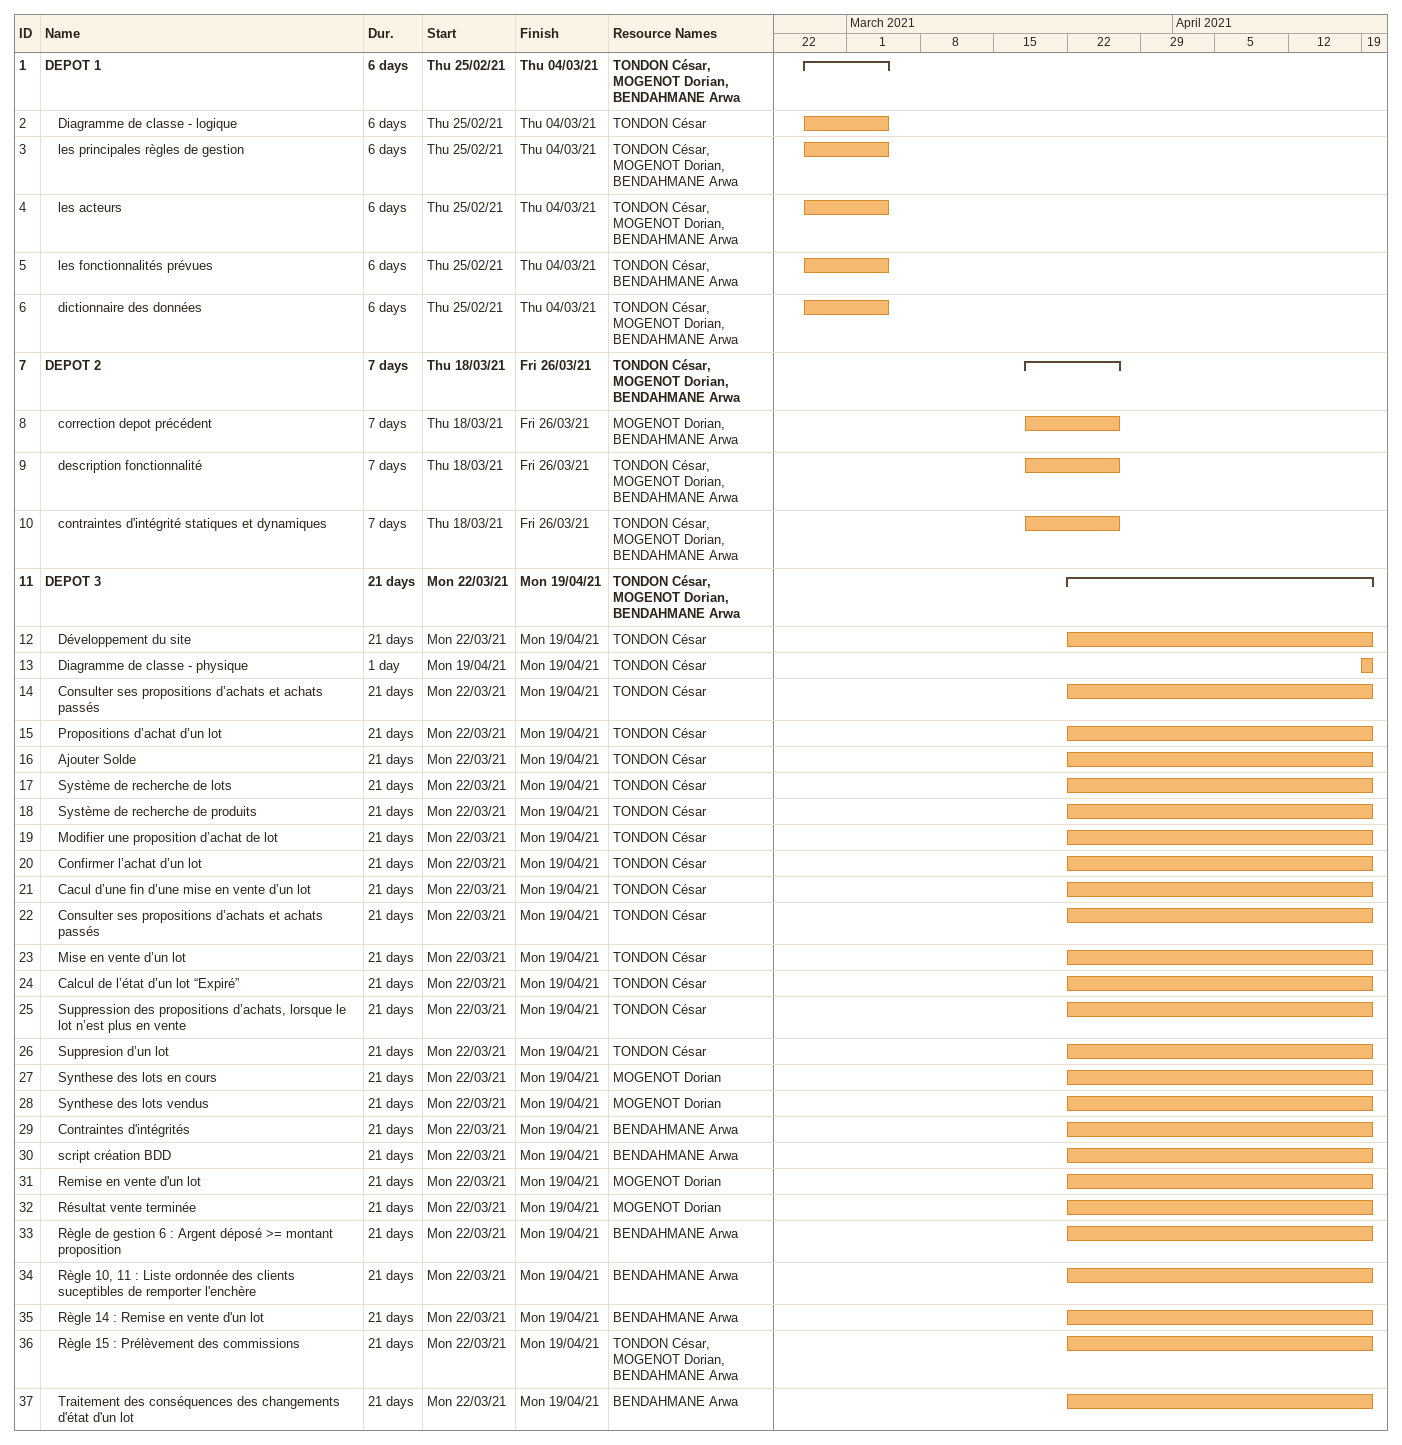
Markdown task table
| ID | Level | Task | Duration | Start | Finish | Resources |
|---|---|---|---|---|---|---|
| 1 | 1 | **DEPOT 1** | 6d | 2021-02-25 | 2021-03-04 | TONDON César, MOGENOT Dorian, BENDAHMANE Arwa |
| 2 | 2 | Diagramme de classe - logique | 6d | 2021-02-25 | 2021-03-04 | TONDON César |
| 3 | 2 | les principales règles de gestion | 6d | 2021-02-25 | 2021-03-04 | TONDON César, MOGENOT Dorian, BENDAHMANE Arwa |
| 4 | 2 | les acteurs | 6d | 2021-02-25 | 2021-03-04 | TONDON César, MOGENOT Dorian, BENDAHMANE Arwa |
| 5 | 2 | les fonctionnalités prévues | 6d | 2021-02-25 | 2021-03-04 | TONDON César, BENDAHMANE Arwa |
| 6 | 2 | dictionnaire des données | 6d | 2021-02-25 | 2021-03-04 | TONDON César, MOGENOT Dorian, BENDAHMANE Arwa |
| 7 | 1 | **DEPOT 2** | 7d | 2021-03-18 | 2021-03-26 | TONDON César, MOGENOT Dorian, BENDAHMANE Arwa |
| 8 | 2 | correction depot précédent | 7d | 2021-03-18 | 2021-03-26 | MOGENOT Dorian, BENDAHMANE Arwa |
| 9 | 2 | description fonctionnalité | 7d | 2021-03-18 | 2021-03-26 | TONDON César, MOGENOT Dorian, BENDAHMANE Arwa |
| 10 | 2 | contraintes d'intégrité statiques et dynamiques | 7d | 2021-03-18 | 2021-03-26 | TONDON César, MOGENOT Dorian, BENDAHMANE Arwa |
| 11 | 1 | **DEPOT 3** | 21d | 2021-03-22 | 2021-04-19 | TONDON César, MOGENOT Dorian, BENDAHMANE Arwa |
| 12 | 2 | Développement du site | 21d | 2021-03-22 | 2021-04-19 | TONDON César |
| 13 | 2 | Diagramme de classe - physique | 1d | 2021-04-19 | 2021-04-19 | TONDON César |
| 14 | 2 | Consulter ses propositions d’achats et achats passés | 21d | 2021-03-22 | 2021-04-19 | TONDON César |
| 15 | 2 | Propositions d’achat d’un lot | 21d | 2021-03-22 | 2021-04-19 | TONDON César |
| 16 | 2 | Ajouter Solde | 21d | 2021-03-22 | 2021-04-19 | TONDON César |
| 17 | 2 | Système de recherche de lots | 21d | 2021-03-22 | 2021-04-19 | TONDON César |
| 18 | 2 | Système de recherche de produits | 21d | 2021-03-22 | 2021-04-19 | TONDON César |
| 19 | 2 | Modifier une proposition d’achat de lot | 21d | 2021-03-22 | 2021-04-19 | TONDON César |
| 20 | 2 | Confirmer l’achat d’un lot | 21d | 2021-03-22 | 2021-04-19 | TONDON César |
| 21 | 2 | Cacul d’une fin d’une mise en vente d’un lot | 21d | 2021-03-22 | 2021-04-19 | TONDON César |
| 22 | 2 | Consulter ses propositions d’achats et achats passés | 21d | 2021-03-22 | 2021-04-19 | TONDON César |
| 23 | 2 | Mise en vente d’un lot | 21d | 2021-03-22 | 2021-04-19 | TONDON César |
| 24 | 2 | Calcul de l’état d’un lot “Expiré” | 21d | 2021-03-22 | 2021-04-19 | TONDON César |
| 25 | 2 | Suppression des propositions d’achats, lorsque le lot n’est plus en vente | 21d | 2021-03-22 | 2021-04-19 | TONDON César |
| 26 | 2 | Suppresion d’un lot | 21d | 2021-03-22 | 2021-04-19 | TONDON César |
| 27 | 2 | Synthese des lots en cours | 21d | 2021-03-22 | 2021-04-19 | MOGENOT Dorian |
| 28 | 2 | Synthese des lots vendus | 21d | 2021-03-22 | 2021-04-19 | MOGENOT Dorian |
| 29 | 2 | Contraintes d'intégrités | 21d | 2021-03-22 | 2021-04-19 | BENDAHMANE Arwa |
| 30 | 2 | script création BDD | 21d | 2021-03-22 | 2021-04-19 | BENDAHMANE Arwa |
| 31 | 2 | Remise en vente d'un lot | 21d | 2021-03-22 | 2021-04-19 | MOGENOT Dorian |
| 32 | 2 | Résultat vente terminée | 21d | 2021-03-22 | 2021-04-19 | MOGENOT Dorian |
| 33 | 2 | Règle de gestion 6 : Argent déposé >= montant proposition | 21d | 2021-03-22 | 2021-04-19 | BENDAHMANE Arwa |
| 34 | 2 | Règle 10, 11 : Liste ordonnée des clients suceptibles de remporter l'enchère | 21d | 2021-03-22 | 2021-04-19 | BENDAHMANE Arwa |
| 35 | 2 | Règle 14 : Remise en vente d'un lot | 21d | 2021-03-22 | 2021-04-19 | BENDAHMANE Arwa |
| 36 | 2 | Règle 15 : Prélèvement des commissions | 21d | 2021-03-22 | 2021-04-19 | TONDON César, MOGENOT Dorian, BENDAHMANE Arwa |
| 37 | 2 | Traitement des conséquences des changements d'état d'un lot | 21d | 2021-03-22 | 2021-04-19 | BENDAHMANE Arwa |
